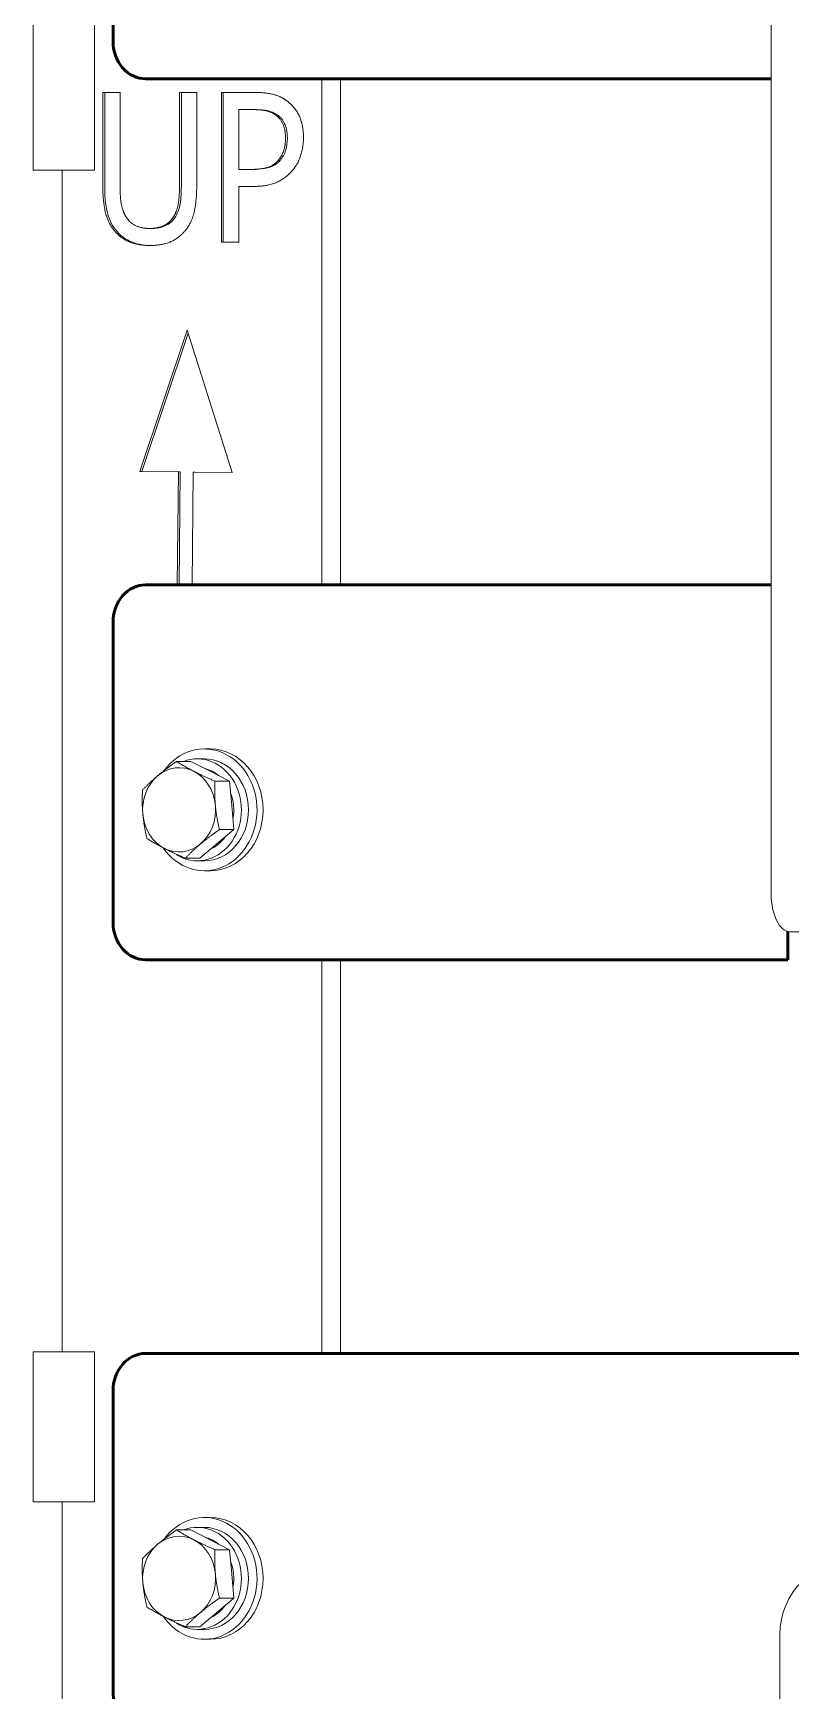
# Model space of a CAD drawing. Header units: inches. Extents: x 19 to 503, y 6 to 322.
# Drawn here: x 268.61 to 273.67, y 99.9 to 110.96 of the extents above; entities that cross this region are included whole.
import ezdxf

# ---------------------------------------------------------------- set-up
doc = ezdxf.new("R2010")
doc.units = ezdxf.units.IN
doc.header["$LTSCALE"] = 15
doc.header["$MEASUREMENT"] = 0
doc.layers.add('Visible (ANSI)', color=7, linetype='Continuous', lineweight=50)

msp = doc.modelspace()

# ---------------------------------------------------------------- linework, layer by layer
at = {"layer": 'Visible (ANSI)'}
for p, q in [((269.14601, 112.90094), (269.14601, 110.90094)), ((269.36251, 110.65094), (272.30861, 110.65094)), ((272.90624, 110.65094), (272.30861, 110.65094)), ((272.90624, 110.65094), (273.53799, 110.65094)), ((272.30861, 107.27594), (269.36251, 107.27594)), ((272.30861, 107.27594), (272.90624, 107.27594)), ((273.53799, 107.27594), (272.90624, 107.27594)), ((269.14601, 107.02594), (269.14601, 105.02594)), ((273.64792, 104.77594), (273.64792, 104.96526)), ((269.36251, 104.77594), (272.30861, 104.77594)), ((272.90624, 104.77594), (272.30861, 104.77594)), ((272.90624, 104.77594), (273.64792, 104.77594)), ((272.30861, 102.15094), (269.36251, 102.15094)), ((272.30861, 102.15094), (272.90624, 102.15094)), ((273.91292, 102.15094), (272.90624, 102.15094)), ((269.14601, 101.90094), (269.14601, 99.90094))]:
    msp.add_line(p, q, dxfattribs=at)
at = {"layer": 'Visible (ANSI)', "linetype": 'Continuous', "lineweight": 18}
for p, q in [((273.53799, 105.21344), (273.53799, 112.71344)), ((268.61297, 111.04094), (268.61297, 110.04094)), ((269.02325, 111.04094), (269.02325, 110.04094)), ((269.0779, 109.93652), (269.0779, 110.56051)), ((269.0779, 110.56051), (269.193, 110.56051)), ((269.0904, 109.93652), (269.0904, 110.56051)), ((269.193, 110.56051), (269.193, 109.93652)), ((269.58951, 110.56051), (269.70461, 110.56051)), ((269.58951, 109.93328), (269.58951, 110.56051)), ((269.60201, 109.93328), (269.60201, 110.56051)), ((269.70461, 110.56051), (269.70461, 109.93652)), ((269.86953, 109.56051), (269.86953, 110.56051)), ((269.86953, 110.56051), (270.08709, 110.56051)), ((269.88203, 109.56051), (269.88203, 110.56051)), ((270.5388, 107.27594), (270.5388, 110.65094)), ((270.6638, 110.65094), (270.6638, 107.27594)), ((270.08007, 110.44544), (269.98463, 110.44544)), ((269.98463, 110.44544), (269.98463, 110.04673)), ((270.08007, 110.44544), (270.09257, 110.44544)), ((270.24781, 110.1067), (270.26031, 110.1067)), ((268.61297, 110.04094), (269.02325, 110.04094)), ((268.80674, 110.04094), (268.80674, 102.16094)), ((269.98463, 110.04673), (270.06323, 110.04673)), ((270.06323, 110.04673), (270.07573, 110.04673)), ((269.98463, 109.93328), (269.98463, 109.56051)), ((270.08218, 109.93328), (269.98463, 109.93328)), ((269.3909, 109.65289), (269.4034, 109.65289)), ((269.98463, 109.56051), (269.86953, 109.56051)), ((269.32565, 108.03143), (269.64141, 108.97459)), ((269.33815, 108.03143), (269.64746, 108.95534)), ((269.64141, 108.97459), (269.94036, 108.02449)), ((269.58218, 108.02933), (269.32565, 108.03143)), ((269.32565, 108.03143), (269.33815, 108.03143)), ((269.59468, 108.02933), (269.33815, 108.03143)), ((269.57417, 107.27594), (269.58218, 108.02933)), ((269.58218, 108.02933), (269.59468, 108.02933)), ((269.58667, 107.27594), (269.59468, 108.02933)), ((269.68029, 108.028), (269.67344, 107.27594)), ((269.68029, 108.028), (269.69279, 108.028)), ((269.94036, 108.02449), (269.68029, 108.028)), ((269.9403, 108.02466), (269.69279, 108.028)), ((269.75553, 106.18194), (269.79553, 106.18194)), ((269.6663, 106.09859), (269.56985, 106.09859)), ((269.6663, 106.09859), (269.79473, 106.03279)), ((269.70853, 106.11594), (269.75553, 106.11594)), ((269.79473, 106.03279), (269.92315, 105.96699)), ((269.92315, 105.96699), (269.8267, 105.96699)), ((269.92315, 105.96699), (269.93801, 105.80566)), ((269.93801, 105.80566), (269.95287, 105.64434)), ((269.95287, 105.64434), (269.83931, 105.54881)), ((269.95287, 105.64434), (269.85642, 105.64434)), ((269.5692, 105.47641), (269.57097, 105.47921)), ((269.83931, 105.54881), (269.72575, 105.45329)), ((269.72575, 105.45329), (269.62929, 105.45329)), ((269.70853, 105.43594), (269.75553, 105.43594)), ((269.75553, 105.36994), (269.79553, 105.36994)), ((273.66299, 104.96344), (273.98775, 104.96344)), ((270.5388, 102.15094), (270.5388, 104.77594)), ((270.6638, 104.77594), (270.6638, 102.15094)), ((268.61297, 102.16094), (269.02325, 102.16094)), ((268.61297, 102.16094), (268.61297, 101.16094)), ((269.02325, 102.16094), (269.02325, 101.16094)), ((268.61297, 101.16094), (269.02325, 101.16094)), ((268.80674, 101.16094), (268.80674, 93.28094)), ((269.75553, 101.05694), (269.79553, 101.05694)), ((269.6663, 100.97359), (269.56985, 100.97359)), ((269.6663, 100.97359), (269.79473, 100.90779)), ((269.70853, 100.99094), (269.75553, 100.99094)), ((269.79473, 100.90779), (269.92315, 100.84199)), ((269.92315, 100.84199), (269.8267, 100.84199)), ((269.92315, 100.84199), (269.93801, 100.68066)), ((269.93801, 100.68066), (269.95287, 100.51934)), ((269.95287, 100.51934), (269.83931, 100.42381)), ((269.95287, 100.51934), (269.85642, 100.51934)), ((269.83931, 100.42381), (269.72575, 100.32829)), ((269.5692, 100.35141), (269.57097, 100.35421)), ((269.72575, 100.32829), (269.62929, 100.32829)), ((269.70853, 100.31094), (269.75553, 100.31094)), ((273.59586, 100.27594), (273.59586, 84.77594)), ((269.75553, 100.24494), (269.79553, 100.24494))]:
    msp.add_line(p, q, dxfattribs=at)
msp.add_arc((274.09586, 100.27594), 0.5, 90, 180, dxfattribs=at)
at = {"layer": 'Visible (ANSI)'}
for centre, major_axis, start_param, end_param in [((269.36251, 110.90094), (0, -0.25), 4.71238898, 6.28318531), ((269.36251, 107.02594), (0, 0.25), 0, 1.57079633), ((269.36251, 105.02594), (0, -0.25), 4.71238898, 6.28318531), ((269.36251, 101.90094), (0, 0.25), 0, 1.57079633), ((269.36251, 99.90094), (0, -0.25), 4.71238898, 6.28318531)]:
    msp.add_ellipse(centre, major_axis=major_axis, ratio=0.8660254, start_param=start_param, end_param=end_param, dxfattribs=at)
at = {"layer": 'Visible (ANSI)', "linetype": 'Continuous', "lineweight": 18}
for centre, major_axis, ratio, start_param, end_param in [((269.75553, 105.77594), (0, -0.406), 0.8660254, 5.38433939, 10.29442177), ((269.70853, 105.77594), (0, 0.34), 0.8660254, 2.64869602, 6.6040186), ((269.79553, 105.77594), (0, -0.406), 0.8660254, 0, 3.14159265), ((269.58702, 105.77594), (0, 0.281), 0.8660254, 5.8655537, 6.91275125), ((269.58702, 105.77594), (0, 0.281), 0.8660254, 4.81835614, 5.8655537), ((269.75553, 105.77594), (0, -0.34), 0.8660254, 0, 3.14159265), ((269.70853, 105.77594), (0, 0.281), 0.8660254, 5.66105527, 6.07005212), ((269.58702, 105.77594), (0, -0.281), 0.8660254, 3.77115859, 4.81835614), ((269.58702, 105.77594), (0, 0.281), 0.8660254, 3.77115859, 4.81835614), ((269.70853, 105.77594), (0, -0.281), 0.8660254, 1.35574454, 1.99778244), ((269.58702, 105.77594), (0, -0.281), 0.8660254, 4.81835614, 5.8655537), ((269.70853, 105.77594), (0, -0.281), 0.8660254, 0.38298003, 0.87615185), ((269.58702, 105.77594), (0, -0.281), 0.8660254, 5.8655537, 6.91275125), ((273.66299, 105.21344), (0, -0.25), 0.5, 4.71238898, 6.28318531), ((269.75553, 100.65094), (0, -0.406), 0.8660254, 5.38433939, 10.29442177), ((269.79553, 100.65094), (0, -0.406), 0.8660254, 0, 3.14159265), ((269.58702, 100.65094), (0, 0.281), 0.8660254, 5.8655537, 6.91275125), ((269.70853, 100.65094), (0, 0.34), 0.8660254, 2.64869602, 6.6040186), ((269.75553, 100.65094), (0, -0.34), 0.8660254, 0, 3.14159265), ((269.58702, 100.65094), (0, -0.281), 0.8660254, 3.77115859, 4.81835614), ((269.58702, 100.65094), (0, 0.281), 0.8660254, 4.81835614, 5.8655537), ((269.70853, 100.65094), (0, 0.281), 0.8660254, 5.66105527, 6.07005212), ((269.70853, 100.65094), (0, -0.281), 0.8660254, 1.35574454, 1.99778244), ((269.58702, 100.65094), (0, -0.281), 0.8660254, 4.81835614, 5.8655537), ((269.58702, 100.65094), (0, 0.281), 0.8660254, 3.77115859, 4.81835614), ((269.58702, 100.65094), (0, -0.281), 0.8660254, 5.8655537, 6.91275125), ((269.70853, 100.65094), (0, -0.281), 0.8660254, 0.38298003, 0.87615185)]:
    msp.add_ellipse(centre, major_axis=major_axis, ratio=ratio, start_param=start_param, end_param=end_param, dxfattribs=at)
for points in [[(270.08709, 110.56051), (270.16429, 110.56051), (270.27237, 110.53134), (270.31378, 110.49811)], [(270.23447, 110.40735), (270.2071, 110.42842), (270.13411, 110.44544), (270.08007, 110.44544)], [(270.31378, 110.49811), (270.3622, 110.46002), (270.41694, 110.34252), (270.41694, 110.25905)], [(270.29693, 110.255), (270.29693, 110.30686), (270.26605, 110.38304), (270.23447, 110.40735)], [(270.24781, 110.1067), (270.27377, 110.13669), (270.29693, 110.20719), (270.29693, 110.255)], [(270.41694, 110.25905), (270.41694, 110.19422), (270.37694, 110.07753), (270.34115, 110.03701)], [(270.06323, 110.04673), (270.13341, 110.04673), (270.21973, 110.07267), (270.24781, 110.1067)], [(270.34115, 110.03701), (270.29623, 109.98596), (270.17482, 109.93328), (270.08218, 109.93328)], [(269.16071, 109.63182), (269.11509, 109.68369), (269.0779, 109.82955), (269.0779, 109.93652)], [(269.193, 109.93652), (269.193, 109.86683), (269.20843, 109.77283), (269.23019, 109.73474)], [(269.55232, 109.73474), (269.57407, 109.77283), (269.58951, 109.86602), (269.58951, 109.93328)], [(269.70461, 109.93652), (269.70461, 109.83199), (269.66812, 109.68288), (269.6218, 109.63182)], [(269.23019, 109.73474), (269.25335, 109.69422), (269.33336, 109.65289), (269.3909, 109.65289)], [(269.3909, 109.65289), (269.44494, 109.65289), (269.52916, 109.69422), (269.55232, 109.73474)], [(269.3909, 109.53944), (269.31441, 109.53944), (269.20071, 109.58563), (269.16071, 109.63182)], [(269.6218, 109.63182), (269.58039, 109.58482), (269.47091, 109.53944), (269.3909, 109.53944)]]:
    msp.add_open_spline(points, degree=2, dxfattribs=at)
for points, knots in [([(270.24697, 110.40735), (270.22223, 110.42639), (270.19726, 110.43363), (270.15451, 110.4436), (270.12161, 110.44544), (270.09257, 110.44544)], [-0.38189383, -0.38189383, -0.38189383, -0.38189383, -0.255461127, -0.255461127, 0, 0, 0, 0]), ([(270.30943, 110.255), (270.30943, 110.27528), (270.30766, 110.29575), (270.29802, 110.3381), (270.29051, 110.35405), (270.27451, 110.38179), (270.26185, 110.3959), (270.24697, 110.40735)], [-0.337279569, -0.337279569, -0.337279569, -0.337279569, -0.253916557, -0.253916557, -0.157342525, -0.157342525, 0, 0, 0, 0]), ([(270.26031, 110.1067), (270.26861, 110.1163), (270.27617, 110.1267), (270.28964, 110.15011), (270.29442, 110.16147), (270.30646, 110.19813), (270.30943, 110.22702), (270.30943, 110.255)], [-0.377899074, -0.377899074, -0.377899074, -0.377899074, -0.298395577, -0.298395577, -0.213230014, -0.213230014, 0, 0, 0, 0]), ([(270.07573, 110.04673), (270.10219, 110.04673), (270.13066, 110.04812), (270.18669, 110.05733), (270.20409, 110.06442), (270.23253, 110.07917), (270.2475, 110.09118), (270.26031, 110.1067)], [-0.372028077, -0.372028077, -0.372028077, -0.372028077, -0.274279003, -0.274279003, -0.163348537, -0.163348537, 0, 0, 0, 0]), ([(269.17321, 109.63182), (269.15815, 109.64895), (269.14515, 109.66796), (269.1234, 109.71023), (269.11505, 109.73288), (269.10116, 109.78735), (269.0904, 109.84152), (269.0904, 109.93652)], [-1.83487294, -1.83487294, -1.83487294, -1.83487294, -1.2832116, -1.2832116, -0.72393044, -0.72393044, 0, 0, 0, 0]), ([(269.56482, 109.73474), (269.5796, 109.76062), (269.58925, 109.78897), (269.5969, 109.83518), (269.60201, 109.8695), (269.60201, 109.93328)], [-1.42536624, -1.42536624, -1.42536624, -1.42536624, -0.48598408, -0.48598408, 0, 0, 0, 0]), ([(269.4034, 109.65289), (269.42638, 109.65289), (269.4494, 109.65569), (269.48534, 109.66674), (269.50642, 109.67462), (269.54205, 109.70243), (269.55474, 109.7171), (269.56482, 109.73474)], [-0.729908788, -0.729908788, -0.729908788, -0.729908788, -0.378375556, -0.378375556, -0.16104957, -0.16104957, 0, 0, 0, 0]), ([(269.39732, 109.53948), (269.37203, 109.53979), (269.3465, 109.54205), (269.29801, 109.55197), (269.27502, 109.55935), (269.22296, 109.58494), (269.19623, 109.60525), (269.17321, 109.63182)], [-0.720343655, -0.720343655, -0.720343655, -0.720343655, -0.497865325, -0.497865325, -0.286365354, -0.286365354, 0, 0, 0, 0])]:
    msp.add_open_spline(points, degree=3, knots=knots, dxfattribs=at)
for points in [[(269.44374, 106.00307), (269.49644, 106.0474), (269.56985, 106.09859)], [(269.56985, 106.09859), (269.62613, 106.06333), (269.68573, 106.03279)], [(269.68573, 106.03279), (269.74533, 106.00225), (269.8267, 105.96699)], [(269.34504, 105.74622), (269.33814, 105.82109), (269.34272, 105.90754)], [(269.34272, 105.90754), (269.39103, 105.95873), (269.44374, 106.00307)], [(269.8267, 105.96699), (269.82212, 105.88053), (269.82901, 105.80566)], [(269.82901, 105.80566), (269.83591, 105.73079), (269.85642, 105.64434)], [(269.37245, 105.58489), (269.35193, 105.67135), (269.34504, 105.74622)], [(269.48832, 105.51909), (269.42872, 105.54963), (269.37245, 105.58489)], [(269.85642, 105.64434), (269.78301, 105.59314), (269.73031, 105.54881)], [(269.62929, 105.45329), (269.54792, 105.48855), (269.48832, 105.51909)], [(269.73031, 105.54881), (269.6776, 105.50448), (269.62929, 105.45329)], [(269.44374, 100.87807), (269.49644, 100.9224), (269.56985, 100.97359)], [(269.56985, 100.97359), (269.62613, 100.93833), (269.68573, 100.90779)], [(269.34272, 100.78254), (269.39103, 100.83373), (269.44374, 100.87807)], [(269.68573, 100.90779), (269.74533, 100.87725), (269.8267, 100.84199)], [(269.8267, 100.84199), (269.82212, 100.75553), (269.82901, 100.68066)], [(269.34504, 100.62122), (269.33814, 100.69609), (269.34272, 100.78254)], [(269.37245, 100.45989), (269.35193, 100.54635), (269.34504, 100.62122)], [(269.82901, 100.68066), (269.83591, 100.60579), (269.85642, 100.51934)], [(269.85642, 100.51934), (269.78301, 100.46814), (269.73031, 100.42381)], [(269.48832, 100.39409), (269.42872, 100.42463), (269.37245, 100.45989)], [(269.62929, 100.32829), (269.54792, 100.36355), (269.48832, 100.39409)], [(269.73031, 100.42381), (269.6776, 100.37948), (269.62929, 100.32829)]]:
    msp.add_rational_spline(points, [1, 1.0379548493, 1], degree=2, dxfattribs=at)

doc.saveas('drawing.dxf')
